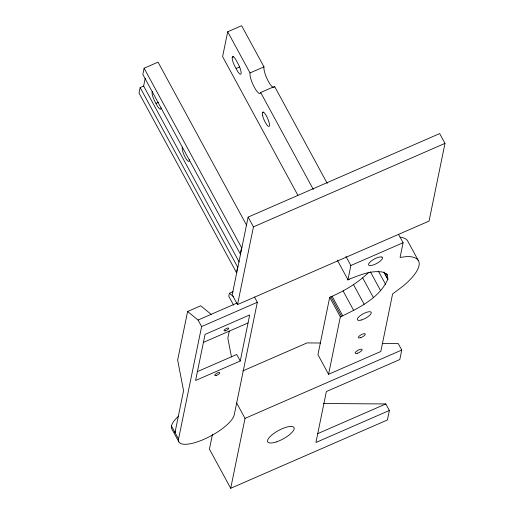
<?xml version="1.0" encoding="UTF-8"?>
<svg xmlns="http://www.w3.org/2000/svg" width="514" height="514" viewBox="0 0 514 514"><rect width="100%" height="100%" fill="white"/><g stroke="black" fill="none" stroke-linecap="round" stroke-linejoin="round"><path stroke-width="0.77" d="M161.049 107.94L160.901 108.795A7.838 1.934 66.4 0 1 156.429 104.348L155.98 103.398A7.838 1.934 66.4 0 1 152.42 91.595M248.05 322.94L249.656 314.953L205.067 334.396L195.59 380.488L240.25 361.014L248.05 322.94L203.39 342.414M145.211 78.314L143.631 86.037L140.149 87.56L139.018 93.073L236.472 272.561L236.793 272.42M246.707 225.434L158.042 62.136L144.113 68.214L142.841 74.427L240.289 253.916L240.616 253.775M273.409 87.457A11.764 2.904 66.4 0 1 266.984 78.616A11.764 2.904 66.4 0 1 263.971 66.859L241.625 25.7L227.696 31.772L222.594 56.636L297.882 195.294M211.145 314.337L200.691 305.791L187.604 311.497L177.651 360.051L183.569 390.73L174.998 432.537A31.36 10.055 -28.5 0 1 175.415 431.175M254.488 297.06L257.321 302.277L234.262 414.772A31.36 10.055 -28.5 0 1 203.859 439.348A31.36 10.055 -28.5 0 1 178.544 439.065L201.604 326.57L198.057 320.042L187.604 311.497M233.06 291.676L229.398 293.276L228.781 296.263L233.581 305.104M236.472 272.561L237.603 267.042L140.149 87.56M240.289 253.916L241.567 247.697L144.113 68.214M248.133 217.094L232.206 294.785L237.526 304.577L429.068 221.071L444.989 143.38L439.676 133.589L248.133 217.094L253.447 226.886L237.526 304.577M229.295 331.1L227.843 338.173L231.486 357.05M212.5 434.214L209.436 449.14L230.702 488.3L387.415 419.977L389.368 410.468L385.821 403.94L323.447 403.522M230.702 488.3L245.03 418.383L236.678 402.995M368.898 272.202C357.718 283.111 344.033 291.245 329.699 297.304L317.941 354.692L328.568 374.276L380.81 351.499L392.606 293.937L402.847 286.285A54.882 17.598 -28.5 0 0 406.773 256.576L400.091 257.418L403.098 242.736L398.543 234.345M328.568 374.276L340.403 316.553L341.572 316.406L330.939 296.822M345.928 256.415L350.863 265.507L347.888 280.027L349.122 279.231C360.076 274.971 371.95 269.741 383.926 272.336L387.318 274.932L387.897 279.063C379.538 298.216 358.213 308.336 340.332 316.881L329.699 297.304M382.21 343.423L398.202 343.532L401.749 350.06L399.802 359.537L326.358 391.559L315.924 442.483L389.368 410.468M347.933 279.815L349.122 279.231L347.946 279.725L337.319 260.148M232.232 57.26A7.838 1.934 66.4 0 1 237.307 62.47L237.635 62.978A7.838 1.934 66.4 0 1 241.15 73.02L241.002 73.868A7.838 1.934 66.4 0 1 236.53 69.429L236.08 68.478A7.838 1.934 66.4 0 1 232.232 57.26L233.626 56.649M155.98 103.398L158.768 102.183M236.08 68.478L239.563 66.955M313.322 189.48L260.669 92.507A11.764 2.904 66.4 0 1 254.398 87.38A11.764 2.904 66.4 0 1 250.035 72.93L263.971 66.859M260.669 92.507L274.598 86.436L327.251 183.402M262.352 112.733L263.746 112.129M253.447 226.886L444.989 143.38M241.567 247.697L241.888 247.555M237.603 267.042L237.924 266.901M198.057 320.042L236.903 303.106M201.604 326.57L257.321 302.277M350.863 265.507L403.098 242.736M197.17 371.725L236.703 354.487L240.25 361.014M242.762 370.941L307.038 342.915L320.633 343.005M245.03 418.383L401.749 350.06M317.517 433.72L385.821 403.94M229.398 293.276L233.703 296.796M418.178 260.302L407.551 240.725A54.882 17.598 -28.5 0 0 400.085 237.166M386.56 273.532L387.318 274.932M384.099 272.073L387.897 279.063M383.984 272.349L387.781 279.34M378.413 271.174L385.622 284.46M370.408 271.861L380.656 290.744M362.698 277.907L373.331 297.484M227.696 31.772L250.035 72.93M353.516 284.653L364.143 304.237M343.095 290.95L353.728 310.527M332.16 296.353L342.787 315.93M143.631 86.037L239.171 262.005M171.458 426.016L178.544 439.065M178.833 441.873L171.747 428.817A31.36 10.055 -28.5 0 1 178.487 416.186M189.39 159.681A7.838 1.934 66.4 0 1 185.162 157.29A7.838 1.934 66.4 0 1 182.541 147.075M274.598 86.436A11.764 2.904 66.4 0 1 274.174 87.309M381.947 257.077L381.009 256.891A7.838 2.512 -28.5 0 0 371.937 260.508A7.838 2.512 -28.5 0 0 369.103 265.385L370.041 265.571A7.838 2.512 -28.5 0 0 379.114 261.954A7.838 2.512 -28.5 0 0 381.947 257.077M262.513 115.162A7.838 1.934 66.4 0 0 268.649 126.47A7.838 1.934 66.4 0 0 266.535 116.151A7.838 1.934 66.4 0 0 262.513 115.162M216.208 375.458A2.827 0.906 -28.5 0 0 219.754 372.753A2.827 0.906 -28.5 0 0 215.771 373.916A2.827 0.906 -28.5 0 0 216.208 375.458M225.562 330.727A2.66 0.855 -28.5 0 0 228.717 328.183A2.66 0.855 -28.5 0 0 224.869 329.429A2.66 0.855 -28.5 0 0 225.562 330.727M276.217 441.95A14.99 4.806 -28.5 0 0 294.014 427.571A14.99 4.806 -28.5 0 0 272.285 434.619A14.99 4.806 -28.5 0 0 276.217 441.95M361.278 320.016A7.838 2.512 -28.5 0 0 371.262 312.531A7.838 2.512 -28.5 0 0 360.327 315.602A7.838 2.512 -28.5 0 0 361.278 320.016M360.616 337.704A3.919 1.259 -28.5 0 0 365.268 333.946A3.919 1.259 -28.5 0 0 359.588 335.79A3.919 1.259 -28.5 0 0 360.616 337.704M357.429 353.246A3.919 1.259 -28.5 0 0 362.087 349.481A3.919 1.259 -28.5 0 0 356.401 351.325A3.919 1.259 -28.5 0 0 357.429 353.246"/></g></svg>
